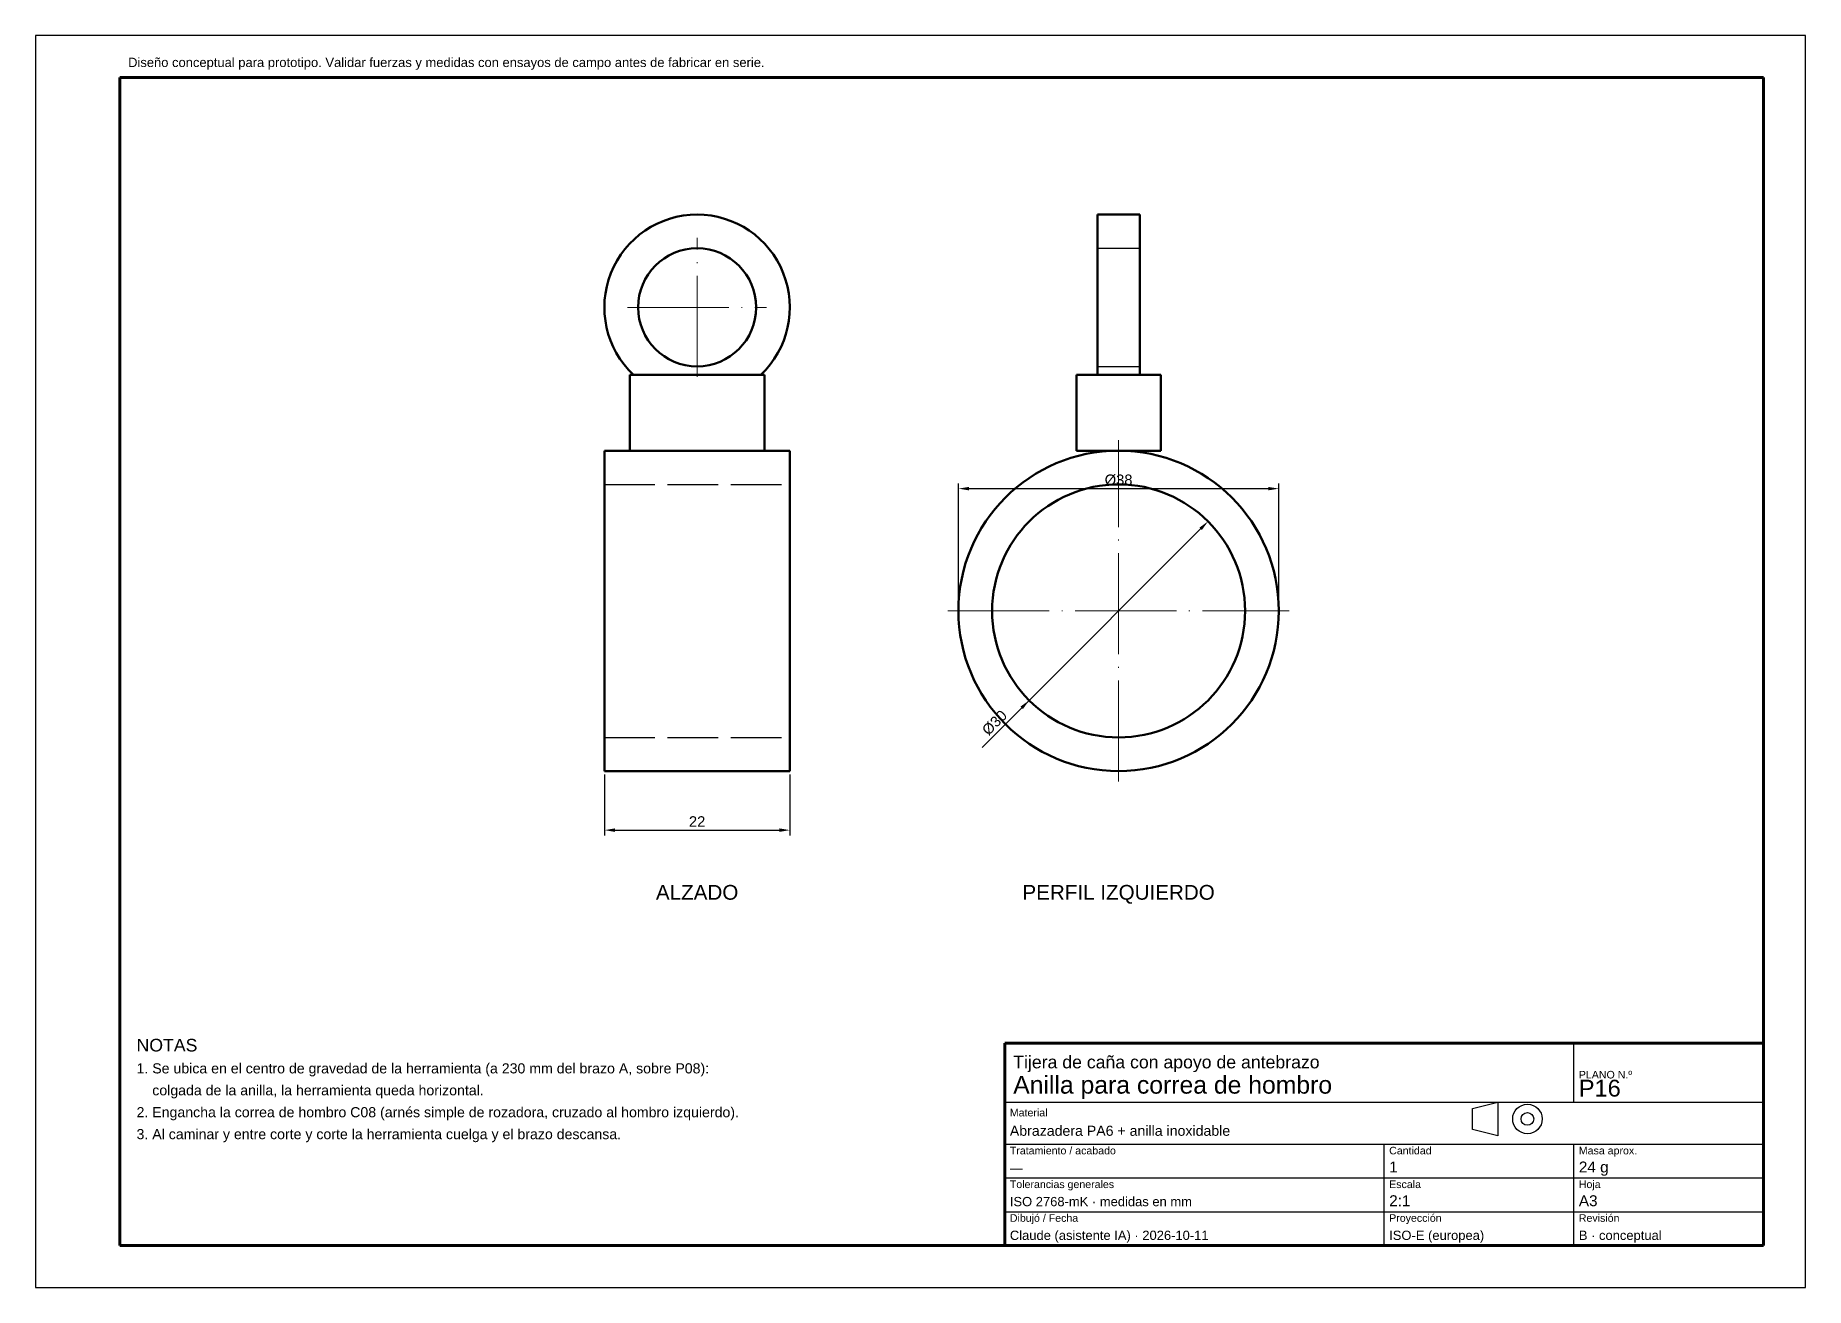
# Model space of a CAD drawing. Header units: millimetres. Extents: x 0 to 210, y 0 to 148.
import ezdxf
from ezdxf.enums import TextEntityAlignment as Align

# ---------------------------------------------------------------- set-up
doc = ezdxf.new("R2010")
doc.units = ezdxf.units.MM
doc.header["$LTSCALE"] = 0.5
doc.linetypes.add('ACAD_ISO02W100', pattern=[15, 12, -3])
doc.linetypes.add('ACAD_ISO04W100', pattern=[30, 24, -3, 0, -3])
for name, color, linetype, lineweight in [('COTAS', 4, 'Continuous', 18), ('EJES', 1, 'ACAD_ISO04W100', 18), ('MARCO', 7, 'Continuous', 70), ('OCULTAS', 8, 'ACAD_ISO02W100', 25), ('TEXTO', 7, 'Continuous', 25), ('VISIBLE', 7, 'Continuous', 50)]:
    doc.layers.add(name, color=color, linetype=linetype, lineweight=lineweight)
doc.styles.get("Standard").update_dxf_attribs({"font": 'arial.ttf'})
doc.dimstyles.new('ISO25', dxfattribs={"dimscale": 0.5, "dimtxt": 2.5, "dimasz": 2.5, "dimexe": 1.25, "dimexo": 0.8, "dimgap": 0.8, "dimtad": 1, "dimdec": 1, "dimtxsty": 'Standard', "dimcen": 2.5, "dimclrd": 4, "dimclre": 4, "dimclrt": 7, "dimazin": 3, "dimtfac": 1, "dimtmove": 0, "dimatfit": 3})

msp = doc.modelspace()

# ---------------------------------------------------------------- linework, layer by layer
at = {"layer": 'EJES'}
for p, q in [((78.5, 108), (78.5, 124.5)), ((70.25, 116.25), (86.75, 116.25)), ((128.5, 60), (128.5, 100.5)), ((108.25, 80.25), (148.75, 80.25))]:
    msp.add_line(p, q, dxfattribs=at)
at = {"layer": 'MARCO'}
for p, q in [((205, 143.5), (10, 143.5)), ((10, 143.5), (10, 5)), ((205, 5), (205, 143.5)), ((205, 29), (115, 29)), ((115, 29), (115, 5)), ((205, 5), (205, 29)), ((10, 5), (205, 5)), ((115, 5), (205, 5))]:
    msp.add_line(p, q, dxfattribs=at)
at = {"layer": 'OCULTAS'}
for p, q in [((126, 123.25), (131, 123.25)), ((126, 109.25), (131, 109.25)), ((70.5, 108.25), (86.5, 108.25)), ((70.5, 99.25), (70.5, 108.25)), ((70.95, 108.25), (86.05, 108.25)), ((70.95, 108.25), (86.05, 108.25)), ((86.5, 99.25), (86.5, 108.25)), ((133.5, 108.25), (123.5, 108.25)), ((123.5, 99.25), (123.5, 108.25)), ((126, 108.25), (131, 108.25)), ((126, 108.25), (131, 108.25)), ((133.5, 99.25), (133.5, 108.25)), ((70.5, 99.25), (86.5, 99.25)), ((70.5, 99.25), (86.5, 99.25)), ((128.5, 99.25), (123.5, 99.25)), ((133.5, 99.25), (128.5, 99.25)), ((67.5, 95.25), (89.5, 95.25)), ((67.5, 65.25), (89.5, 65.25))]:
    msp.add_line(p, q, dxfattribs=at)
for centre, radius in [((78.5, 116.25), 7), ((128.5, 80.25), 19), ((128.5, 80.25), 15)]:
    msp.add_circle(centre, radius, dxfattribs=at)
msp.add_arc((78.5, 116.25), 11, -406.6582, -133.3418, dxfattribs=at)
for points in [[(126, 127.25), (126, 127.09), (126, 126.62), (126, 125.84), (126, 124.79), (126, 123.49), (126, 121.99), (126, 120.31), (126, 118.52), (126, 116.66), (126, 114.79), (126, 112.97), (126, 111.23), (126, 109.65), (126, 108.25)], [(131, 127.25), (131, 127.09), (131, 126.62), (131, 125.84), (131, 124.79), (131, 123.49), (131, 121.99), (131, 120.31), (131, 118.52), (131, 116.66), (131, 114.79), (131, 112.97), (131, 111.23), (131, 109.65), (131, 108.25)], [(126, 116.25), (126, 117.03), (126, 117.81), (126, 118.56), (126, 119.29), (126, 119.97), (126, 120.61), (126, 121.2), (126, 121.72), (126, 122.18), (126, 122.56), (126, 122.86), (126, 123.07), (126, 123.21), (126, 123.25)], [(126, 123.25), (126, 123.07), (126, 122.56), (126, 121.72), (126, 120.61), (126, 119.29), (126, 117.81), (126, 116.25), (126, 114.69), (126, 113.21), (126, 111.89), (126, 110.78), (126, 109.94), (126, 109.43), (126, 109.25)], [(131, 116.25), (131, 117.03), (131, 117.81), (131, 118.56), (131, 119.29), (131, 119.97), (131, 120.61), (131, 121.2), (131, 121.72), (131, 122.18), (131, 122.56), (131, 122.86), (131, 123.07), (131, 123.21), (131, 123.25)], [(131, 123.25), (131, 123.07), (131, 122.56), (131, 121.72), (131, 120.61), (131, 119.29), (131, 117.81), (131, 116.25), (131, 114.69), (131, 113.21), (131, 111.89), (131, 110.78), (131, 109.94), (131, 109.43), (131, 109.25)], [(126, 109.25), (126, 109.29), (126, 109.43), (126, 109.64), (126, 109.94), (126, 110.32), (126, 110.78), (126, 111.3), (126, 111.89), (126, 112.53), (126, 113.21), (126, 113.94), (126, 114.69), (126, 115.47), (126, 116.25)], [(131, 109.25), (131, 109.29), (131, 109.43), (131, 109.64), (131, 109.94), (131, 110.32), (131, 110.78), (131, 111.3), (131, 111.89), (131, 112.53), (131, 113.21), (131, 113.94), (131, 114.69), (131, 115.47), (131, 116.25)], [(67.5, 61.25), (67.5, 61.73), (67.5, 63.13), (67.5, 65.4), (67.5, 68.4), (67.5, 72.01), (67.5, 76.02), (67.5, 80.25), (67.5, 84.48), (67.5, 88.49), (67.5, 92.1), (67.5, 95.1), (67.5, 97.37), (67.5, 98.77), (67.5, 99.25)], [(89.5, 61.25), (89.5, 61.73), (89.5, 63.13), (89.5, 65.4), (89.5, 68.4), (89.5, 72.01), (89.5, 76.02), (89.5, 80.25), (89.5, 84.48), (89.5, 88.49), (89.5, 92.1), (89.5, 95.1), (89.5, 97.37), (89.5, 98.77), (89.5, 99.25)], [(67.5, 65.25), (67.5, 65.63), (67.5, 66.74), (67.5, 68.52), (67.5, 70.9), (67.5, 73.74), (67.5, 76.91), (67.5, 80.25), (67.5, 83.59), (67.5, 86.76), (67.5, 89.6), (67.5, 91.98), (67.5, 93.76), (67.5, 94.87), (67.5, 95.25)], [(67.5, 95.25), (67.5, 94.87), (67.5, 93.76), (67.5, 91.98), (67.5, 89.6), (67.5, 86.76), (67.5, 83.59), (67.5, 80.25), (67.5, 76.91), (67.5, 73.74), (67.5, 70.9), (67.5, 68.52), (67.5, 66.74), (67.5, 65.63), (67.5, 65.25)], [(89.5, 65.25), (89.5, 65.63), (89.5, 66.74), (89.5, 68.52), (89.5, 70.9), (89.5, 73.74), (89.5, 76.91), (89.5, 80.25), (89.5, 83.59), (89.5, 86.76), (89.5, 89.6), (89.5, 91.98), (89.5, 93.76), (89.5, 94.87), (89.5, 95.25)], [(89.5, 95.25), (89.5, 94.87), (89.5, 93.76), (89.5, 91.98), (89.5, 89.6), (89.5, 86.76), (89.5, 83.59), (89.5, 80.25), (89.5, 76.91), (89.5, 73.74), (89.5, 70.9), (89.5, 68.52), (89.5, 66.74), (89.5, 65.63), (89.5, 65.25)]]:
    msp.add_open_spline(points, degree=1, dxfattribs=at)
at = {"layer": 'TEXTO'}
for p, q in [((210, 148.5), (0, 148.5)), ((0, 148.5), (0, 0)), ((210, 0), (210, 148.5)), ((182.5, 22), (182.5, 29)), ((115, 22), (205, 22)), ((170.5, 21.25), (173.5, 22)), ((170.5, 18.75), (170.5, 21.25)), ((173.5, 22), (173.5, 18)), ((115, 17), (205, 17)), ((160, 5), (160, 17)), ((173.5, 18), (170.5, 18.75)), ((182.5, 5), (182.5, 17)), ((115, 13), (205, 13)), ((115, 9), (205, 9)), ((0, 0), (210, 0))]:
    msp.add_line(p, q, dxfattribs=at)
for radius in [1.75, 0.75]:
    msp.add_circle((177, 20), radius, dxfattribs=at)
at = {"layer": 'VISIBLE'}
for p, q in [((126, 127.25), (131, 127.25)), ((70.5, 108.25), (86.5, 108.25)), ((70.5, 99.25), (70.5, 108.25)), ((86.5, 99.25), (86.5, 108.25)), ((133.5, 108.25), (123.5, 108.25)), ((123.5, 99.25), (123.5, 108.25)), ((133.5, 99.25), (133.5, 108.25)), ((67.5, 99.25), (70.5, 99.25)), ((70.5, 99.25), (86.5, 99.25)), ((86.5, 99.25), (89.5, 99.25)), ((128.5, 99.25), (123.5, 99.25)), ((133.5, 99.25), (128.5, 99.25)), ((67.5, 61.25), (89.5, 61.25))]:
    msp.add_line(p, q, dxfattribs=at)
for centre, radius in [((78.5, 116.25), 7), ((128.5, 80.25), 19), ((128.5, 80.25), 15)]:
    msp.add_circle(centre, radius, dxfattribs=at)
msp.add_arc((78.5, 116.25), 11, -406.6582, -133.3418, dxfattribs=at)
for points in [[(126, 108.25), (126, 109.65), (126, 111.23), (126, 112.97), (126, 114.79), (126, 116.66), (126, 118.52), (126, 120.31), (126, 121.99), (126, 123.49), (126, 124.79), (126, 125.84), (126, 126.62), (126, 127.09), (126, 127.25)], [(131, 108.25), (131, 109.65), (131, 111.23), (131, 112.97), (131, 114.79), (131, 116.66), (131, 118.52), (131, 120.31), (131, 121.99), (131, 123.49), (131, 124.79), (131, 125.84), (131, 126.62), (131, 127.09), (131, 127.25)], [(67.5, 99.25), (67.5, 98.77), (67.5, 97.37), (67.5, 95.1), (67.5, 92.1), (67.5, 88.49), (67.5, 84.48), (67.5, 80.25), (67.5, 76.02), (67.5, 72.01), (67.5, 68.4), (67.5, 65.4), (67.5, 63.13), (67.5, 61.73), (67.5, 61.25)], [(89.5, 99.25), (89.5, 98.77), (89.5, 97.37), (89.5, 95.1), (89.5, 92.1), (89.5, 88.49), (89.5, 84.48), (89.5, 80.25), (89.5, 76.02), (89.5, 72.01), (89.5, 68.4), (89.5, 65.4), (89.5, 63.13), (89.5, 61.73), (89.5, 61.25)]]:
    msp.add_open_spline(points, degree=1, dxfattribs=at)

# ---------------------------------------------------------------- texts
at = {"layer": 'TEXTO'}
for s, height, p in [('Diseño conceptual para prototipo. Validar fuerzas y medidas con ensayos de campo antes de fabricar en serie.', 1.1, (11, 144.75)), ('NOTAS', 1.5, (12, 28)), ('Tijera de caña con apoyo de antebrazo', 1.5, (116, 26)), ('1. Se ubica en el centro de gravedad de la herramienta (a 230 mm del brazo A, sobre P08):', 1.2, (12, 25.4)), ('Anilla para correa de hombro', 2.1, (116, 23)), ('PLANO N.º', 0.9, (183.1, 24.8)), ('    colgada de la anilla, la herramienta queda horizontal.', 1.2, (12, 22.8)), ('P16', 2, (183.1, 22.65)), ('2. Engancha la correa de hombro C08 (arnés simple de rozadora, cruzado al hombro izquierdo).', 1.2, (12, 20.2)), ('Material', 0.9, (115.6, 20.3)), ('Abrazadera PA6 + anilla inoxidable', 1.2, (115.6, 18)), ('3. Al caminar y entre corte y corte la herramienta cuelga y el brazo descansa.', 1.2, (12, 17.6)), ('Tratamiento / acabado', 0.9, (115.6, 15.8)), ('Cantidad', 0.9, (160.6, 15.8)), ('1', 1.3, (160.6, 13.65)), ('24 g', 1.3, (183.1, 13.65)), ('Masa aprox.', 0.9, (183.1, 15.8)), ('—', 1.1, (115.6, 13.65)), ('Tolerancias generales', 0.9, (115.6, 11.8)), ('Escala', 0.9, (160.6, 11.8)), ('Hoja', 0.9, (183.1, 11.8)), ('ISO 2768-mK · medidas en mm', 1.1, (115.6, 9.65)), ('2:1', 1.3, (160.6, 9.65)), ('A3', 1.3, (183.1, 9.65)), ('Dibujó / Fecha', 0.9, (115.6, 7.8)), ('Proyección', 0.9, (160.6, 7.8)), ('Revisión', 0.9, (183.1, 7.8)), ('Claude (asistente IA) · 2026-10-11', 1.1, (115.6, 5.65)), ('ISO-E (europea)', 1.1, (160.6, 5.65)), ('B · conceptual', 1.1, (183.1, 5.65))]:
    msp.add_text(s, height=height, dxfattribs=at).set_placement(p)
for s, p in [('ALZADO', (78.5, 47.75)), ('PERFIL IZQUIERDO', (128.5, 47.75))]:
    msp.add_text(s, height=1.75, dxfattribs=at).set_placement(p, align=Align.TOP_CENTER)

# ---------------------------------------------------------------- dimensions: what is measured, and where the dimension line sits
at = {"layer": 'COTAS'}
msp.add_linear_dim(base=(109.5, 94.75), p1=(109.5, 80.25), p2=(147.5, 80.25), text='%%c38', dimstyle='ISO25', dxfattribs=at).render()
msp.add_diameter_dim_2p(p1=(139.11, 90.86), p2=(117.89, 69.64), text='%%c30', dimstyle='ISO25', override={"dimtmove": 0}, dxfattribs=at).render()
msp.add_linear_dim(base=(67.5, 54.25), p1=(67.5, 61.25), p2=(89.5, 61.25), dimstyle='ISO25', dxfattribs=at).render()

doc.saveas('drawing.dxf')
